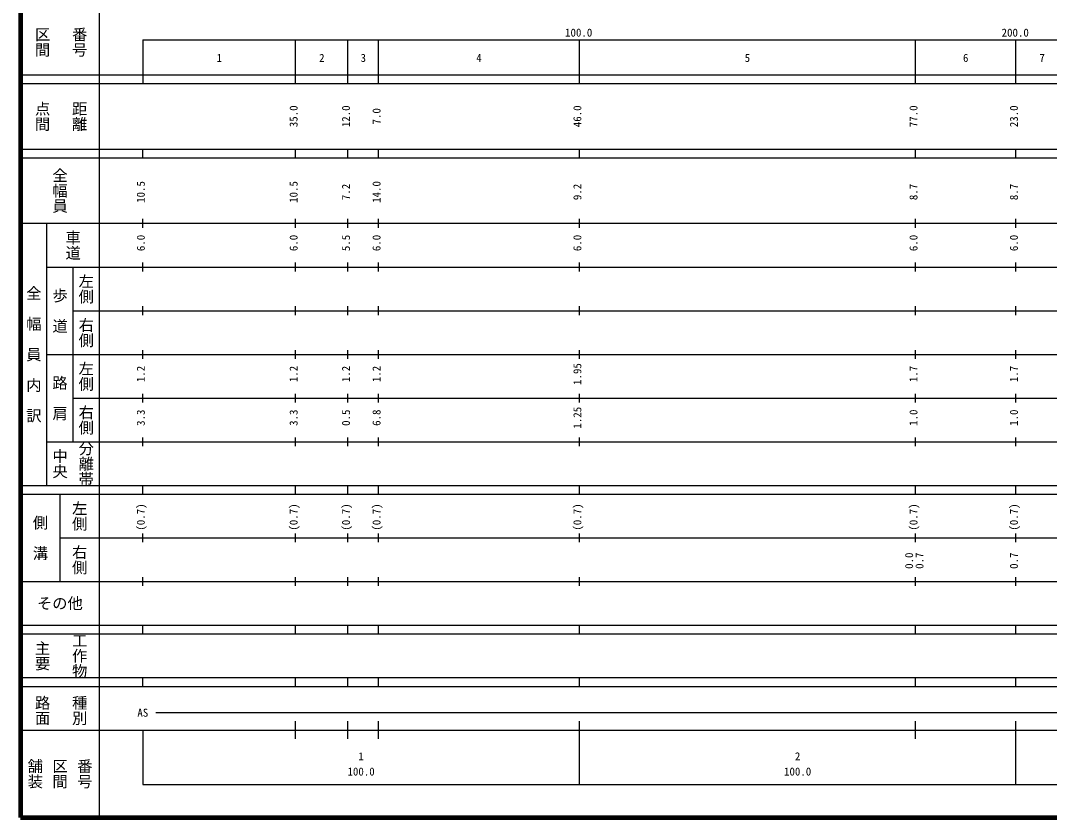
# Model space of a CAD drawing. Units: millimetres on the paper, enlarged 1000 times. Extents: x 40000 to 680000, y 20000 to 380000.
# Drawn here: x 40000 to 275677, y 20000 to 202409 of the extents above; entities that cross this region are included whole.
import ezdxf
from ezdxf.enums import TextEntityAlignment as Align

# ---------------------------------------------------------------- set-up
doc = ezdxf.new("R2010")
doc.units = ezdxf.units.MM
doc.header["$LTSCALE"] = 1000
doc.layers.add('M-TTL', color=2, linetype='Continuous', lineweight=140)
doc.layers.add('M-TTL-BAND', color=7, linetype='Continuous', lineweight=25)
doc.styles.add('@ＭＳ ゴシック', font='')
doc.styles.add('ＭＳ ゴシック', font='')
doc.styles.get('@ＭＳ ゴシック').set_extended_font_data('@MS Gothic')
doc.styles.get('ＭＳ ゴシック').set_extended_font_data('MS Gothic')

msp = doc.modelspace()

# ---------------------------------------------------------------- linework, layer by layer
at = {"layer": 'M-TTL'}
for p, q in [((40000, 380000), (40000, 20000)), ((40000, 20000), (680000, 20000))]:
    msp.add_line(p, q, dxfattribs=at)
at = {"layer": 'M-TTL-BAND'}
for p, q in [((58000, 370000), (58000, 20000)), ((68000, 198000), (579000, 198000)), ((68000, 198000), (68000, 188000)), ((103000, 188000), (103000, 198000)), ((115000, 188000), (115000, 198000)), ((122000, 188000), (122000, 198000)), ((168000, 188000), (168000, 198000)), ((245000, 188000), (245000, 198000)), ((268000, 188000), (268000, 198000)), ((40000, 190000), (579000, 190000)), ((40000, 188000), (579000, 188000)), ((40000, 173000), (579000, 173000)), ((68000, 171000), (68000, 173000)), ((103000, 171000), (103000, 173000)), ((115000, 171000), (115000, 173000)), ((122000, 171000), (122000, 173000)), ((168000, 171000), (168000, 173000)), ((245000, 171000), (245000, 173000)), ((268000, 171000), (268000, 173000)), ((40000, 171000), (579000, 171000)), ((40000, 156000), (579000, 156000)), ((46000, 96000), (46000, 156000)), ((68000, 155000), (68000, 157000)), ((103000, 155000), (103000, 157000)), ((115000, 155000), (115000, 157000)), ((122000, 155000), (122000, 157000)), ((168000, 155000), (168000, 157000)), ((245000, 155000), (245000, 157000)), ((268000, 155000), (268000, 157000)), ((68000, 145000), (68000, 147000)), ((103000, 145000), (103000, 147000)), ((115000, 145000), (115000, 147000)), ((122000, 145000), (122000, 147000)), ((168000, 145000), (168000, 147000)), ((245000, 145000), (245000, 147000)), ((268000, 145000), (268000, 147000)), ((46000, 146000), (579000, 146000)), ((52000, 146000), (52000, 106000)), ((68000, 135000), (68000, 137000)), ((103000, 135000), (103000, 137000)), ((115000, 135000), (115000, 137000)), ((122000, 135000), (122000, 137000)), ((168000, 135000), (168000, 137000)), ((245000, 135000), (245000, 137000)), ((268000, 135000), (268000, 137000)), ((52000, 136000), (579000, 136000)), ((46000, 126000), (579000, 126000)), ((68000, 125000), (68000, 127000)), ((103000, 125000), (103000, 127000)), ((115000, 125000), (115000, 127000)), ((122000, 125000), (122000, 127000)), ((168000, 125000), (168000, 127000)), ((245000, 125000), (245000, 127000)), ((268000, 125000), (268000, 127000)), ((52000, 116000), (579000, 116000)), ((68000, 115000), (68000, 117000)), ((103000, 115000), (103000, 117000)), ((115000, 115000), (115000, 117000)), ((122000, 115000), (122000, 117000)), ((168000, 115000), (168000, 117000)), ((245000, 115000), (245000, 117000)), ((268000, 115000), (268000, 117000)), ((68000, 105000), (68000, 107000)), ((103000, 105000), (103000, 107000)), ((115000, 105000), (115000, 107000)), ((122000, 105000), (122000, 107000)), ((168000, 105000), (168000, 107000)), ((245000, 105000), (245000, 107000)), ((268000, 105000), (268000, 107000)), ((46000, 106000), (579000, 106000)), ((40000, 96000), (579000, 96000)), ((68000, 94000), (68000, 96000)), ((103000, 94000), (103000, 96000)), ((115000, 94000), (115000, 96000)), ((122000, 94000), (122000, 96000)), ((168000, 94000), (168000, 96000)), ((245000, 94000), (245000, 96000)), ((268000, 94000), (268000, 96000)), ((40000, 94000), (579000, 94000)), ((49000, 94000), (49000, 74000)), ((68000, 83000), (68000, 85000)), ((103000, 83000), (103000, 85000)), ((115000, 83000), (115000, 85000)), ((122000, 83000), (122000, 85000)), ((168000, 83000), (168000, 85000)), ((245000, 83000), (245000, 85000)), ((268000, 83000), (268000, 85000)), ((49000, 84000), (579000, 84000)), ((40000, 74000), (579000, 74000)), ((68000, 73000), (68000, 75000)), ((103000, 73000), (103000, 75000)), ((115000, 73000), (115000, 75000)), ((122000, 73000), (122000, 75000)), ((168000, 73000), (168000, 75000)), ((245000, 73000), (245000, 75000)), ((268000, 73000), (268000, 75000)), ((40000, 64000), (579000, 64000)), ((68000, 62000), (68000, 64000)), ((103000, 62000), (103000, 64000)), ((115000, 62000), (115000, 64000)), ((122000, 62000), (122000, 64000)), ((168000, 62000), (168000, 64000)), ((245000, 62000), (245000, 64000)), ((268000, 62000), (268000, 64000)), ((40000, 62000), (579000, 62000)), ((40000, 52000), (579000, 52000)), ((68000, 50000), (68000, 52000)), ((103000, 50000), (103000, 52000)), ((115000, 50000), (115000, 52000)), ((122000, 50000), (122000, 52000)), ((168000, 50000), (168000, 52000)), ((245000, 50000), (245000, 52000)), ((268000, 50000), (268000, 52000)), ((40000, 50000), (579000, 50000)), ((71000, 44000), (565000, 44000)), ((103000, 38000), (103000, 42000)), ((115000, 38000), (115000, 42000)), ((122000, 38000), (122000, 42000)), ((168000, 27500), (168000, 42000)), ((245000, 38000), (245000, 42000)), ((268000, 27500), (268000, 42000)), ((40000, 40000), (579000, 40000)), ((68000, 40000), (68000, 27500)), ((68000, 27500), (579000, 27500))]:
    msp.add_line(p, q, dxfattribs=at)

# ---------------------------------------------------------------- texts
at = {"layer": 'M-TTL-BAND', "style": '@ＭＳ ゴシック'}
for s, p in [('区間', (45000, 197500)), ('番号', (53500, 197500)), ('点間', (45000, 180500)), ('距離', (53500, 180500)), ('全幅員', (49000, 163500)), ('車道', (52000, 151000)), ('左側', (55000, 141000)), ('全\u3000幅\u3000員\u3000内\u3000訳', (43000, 126000)), ('歩\u3000道', (49000, 136000)), ('右側', (55000, 131000)), ('左側', (55000, 121000)), ('路\u3000肩', (49000, 116000)), ('右側', (55000, 111000)), ('中央', (49000, 101000)), ('分離帯', (55000, 101000)), ('左側', (53500, 89000)), ('側\u3000溝', (44500, 84000)), ('右側', (53500, 79000)), ('工作物', (53500, 57000)), ('主要', (45000, 57000)), ('路面', (45000, 44500)), ('種別', (53500, 44500)), ('舗装', (43333, 30000)), ('区間', (49000, 30000)), ('番号', (54667, 30000))]:
    msp.add_text(s, height=2566, rotation=270, dxfattribs=at).set_placement(p, align=Align.MIDDLE_CENTER)
at = {"layer": 'M-TTL-BAND', "style": 'ＭＳ ゴシック'}
for s, p in [('100.0', (167844, 198195)), ('200.0', (267844, 198195)), ('1', (85500, 192405)), ('2', (109000, 192405)), ('3', (118500, 192405)), ('4', (145000, 192405)), ('5', (206500, 192405)), ('6', (256500, 192405)), ('7', (274000, 192405)), ('AS', (68000, 42500)), ('1', (118000, 32523)), ('2', (218000, 32523)), ('100.0', (118000, 29033)), ('100.0', (218000, 29033))]:
    msp.add_text(s, height=1833, dxfattribs=at).set_placement(p, align=Align.BOTTOM_CENTER)
for s, p in [('35.0', (104000, 180500)), ('12.0', (116000, 180500)), ('7.0', (123000, 180500)), ('46.0', (169000, 180500)), ('77.0', (246000, 180500)), ('23.0', (269000, 180500)), ('10.5', (69000, 163174)), ('10.5', (104000, 163174)), ('14.0', (123000, 163174)), ('7.2', (116000, 163174)), ('9.2', (169000, 163174)), ('8.7', (246000, 163174)), ('8.7', (269000, 163174)), ('6.0', (69000, 151500)), ('6.0', (104000, 151500)), ('5.5', (116000, 151500)), ('6.0', (123000, 151500)), ('6.0', (169000, 151500)), ('6.0', (246000, 151500)), ('6.0', (269000, 151500)), ('1.2', (69000, 121500)), ('1.2', (104000, 121500)), ('1.2', (116000, 121500)), ('1.2', (123000, 121500)), ('1.95', (169000, 121500)), ('1.7', (246000, 121500)), ('1.7', (269000, 121500)), ('3.3', (69000, 111500)), ('3.3', (104000, 111500)), ('0.5', (116000, 111500)), ('6.8', (123000, 111500)), ('1.25', (169000, 111500)), ('1.0', (246000, 111500)), ('1.0', (269000, 111500)), ('(0.7)', (69000, 88764)), ('(0.7)', (104000, 88764)), ('(0.7)', (116000, 88764)), ('(0.7)', (123000, 88764)), ('(0.7)', (169000, 88764)), ('(0.7)', (246000, 88764)), ('(0.7)', (269000, 88764)), ('0.0', (245000, 78764)), ('0.7', (247370, 78764)), ('0.7', (269000, 78764))]:
    msp.add_text(s, height=1833, rotation=90, dxfattribs=at).set_placement(p, align=Align.BOTTOM_CENTER)
msp.add_text('その他', height=2566, dxfattribs=at).set_placement((49000, 69000), align=Align.MIDDLE_CENTER)

doc.saveas('drawing.dxf')
